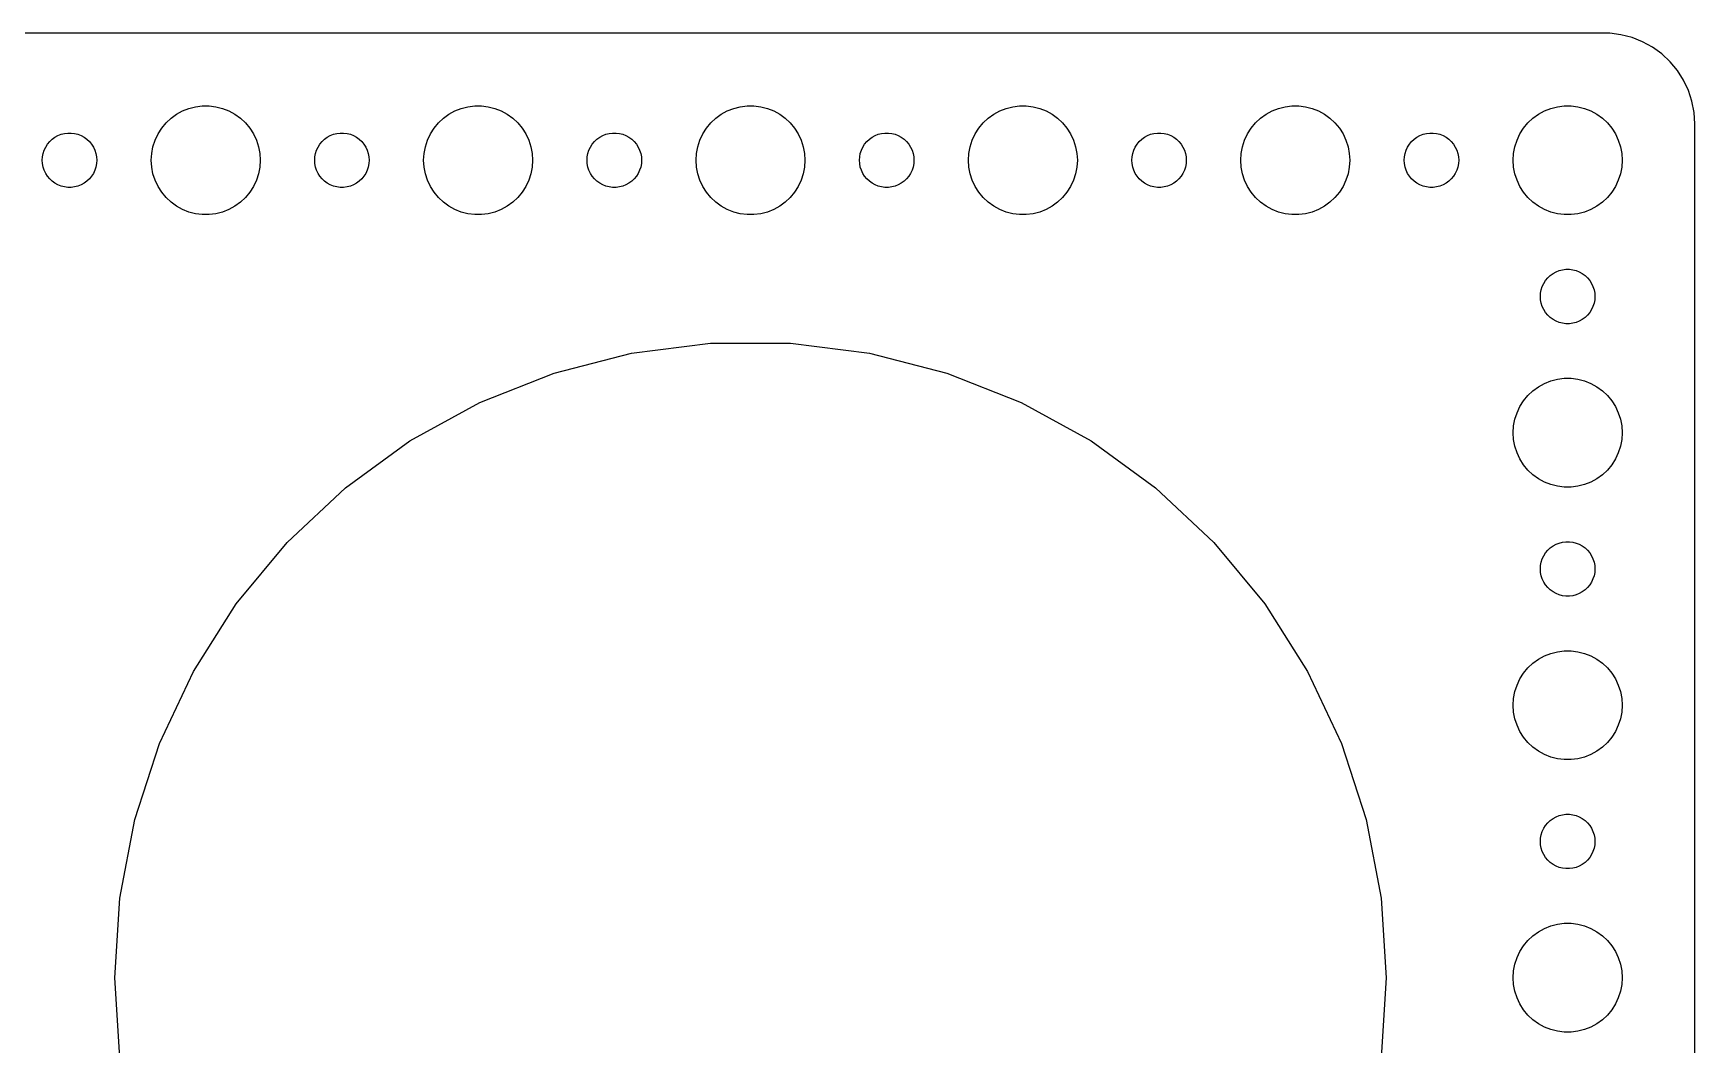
# Model space of a CAD drawing. Header units: metres. Extents: x -202 to 202, y 62 to 280.
# Drawn here: x 110.5 to 202, y 224.3 to 280 of the extents above; entities that cross this region are included whole.
import ezdxf

# ---------------------------------------------------------------- set-up
doc = ezdxf.new("R2010")
doc.units = ezdxf.units.M

msp = doc.modelspace()

# ---------------------------------------------------------------- linework, layer by layer
for p, q in [((197.314, 279.99), (-197.314, 279.99)), ((197.937, 279.911), (197.314, 279.99)), ((198.545, 279.755), (197.937, 279.911)), ((199.129, 279.524), (198.545, 279.755)), ((199.679, 279.222), (199.129, 279.524)), ((200.187, 278.853), (199.679, 279.222)), ((200.645, 278.423), (200.187, 278.853)), ((201.045, 277.939), (200.645, 278.423)), ((201.382, 277.409), (201.045, 277.939)), ((201.649, 276.841), (201.382, 277.409)), ((201.843, 276.243), (201.649, 276.841)), ((118.088, 275.312), (118.393, 275.533)), ((118.393, 275.533), (118.723, 275.714)), ((118.723, 275.714), (119.073, 275.853)), ((119.073, 275.853), (119.438, 275.947)), ((119.438, 275.947), (119.812, 275.994)), ((119.812, 275.994), (120.188, 275.994)), ((120.188, 275.994), (120.562, 275.947)), ((120.562, 275.947), (120.927, 275.853)), ((120.927, 275.853), (121.277, 275.714)), ((121.277, 275.714), (121.607, 275.533)), ((121.607, 275.533), (121.912, 275.312)), ((133.088, 275.312), (133.393, 275.533)), ((133.393, 275.533), (133.723, 275.714)), ((133.723, 275.714), (134.073, 275.853)), ((134.073, 275.853), (134.438, 275.947)), ((134.438, 275.947), (134.812, 275.994)), ((134.812, 275.994), (135.188, 275.994)), ((135.188, 275.994), (135.562, 275.947)), ((135.562, 275.947), (135.927, 275.853)), ((135.927, 275.853), (136.277, 275.714)), ((136.277, 275.714), (136.607, 275.533)), ((136.607, 275.533), (136.912, 275.312)), ((148.088, 275.312), (148.393, 275.533)), ((148.393, 275.533), (148.723, 275.714)), ((148.723, 275.714), (149.073, 275.853)), ((149.073, 275.853), (149.438, 275.947)), ((149.438, 275.947), (149.812, 275.994)), ((149.812, 275.994), (150.188, 275.994)), ((150.188, 275.994), (150.562, 275.947)), ((150.562, 275.947), (150.927, 275.853)), ((150.927, 275.853), (151.277, 275.714)), ((151.277, 275.714), (151.607, 275.533)), ((151.607, 275.533), (151.912, 275.312)), ((163.088, 275.312), (163.393, 275.533)), ((163.393, 275.533), (163.723, 275.714)), ((163.723, 275.714), (164.073, 275.853)), ((164.073, 275.853), (164.438, 275.947)), ((164.438, 275.947), (164.812, 275.994)), ((164.812, 275.994), (165.188, 275.994)), ((165.188, 275.994), (165.562, 275.947)), ((165.562, 275.947), (165.927, 275.853)), ((165.927, 275.853), (166.277, 275.714)), ((166.277, 275.714), (166.607, 275.533)), ((166.607, 275.533), (166.912, 275.312)), ((178.088, 275.312), (178.393, 275.533)), ((178.393, 275.533), (178.723, 275.714)), ((178.723, 275.714), (179.073, 275.853)), ((179.073, 275.853), (179.438, 275.947)), ((179.438, 275.947), (179.812, 275.994)), ((179.812, 275.994), (180.188, 275.994)), ((180.188, 275.994), (180.562, 275.947)), ((180.562, 275.947), (180.927, 275.853)), ((180.927, 275.853), (181.277, 275.714)), ((181.277, 275.714), (181.607, 275.533)), ((181.607, 275.533), (181.912, 275.312)), ((193.088, 275.312), (193.393, 275.533)), ((193.393, 275.533), (193.723, 275.714)), ((193.723, 275.714), (194.073, 275.853)), ((194.073, 275.853), (194.438, 275.947)), ((194.438, 275.947), (194.812, 275.994)), ((194.812, 275.994), (195.188, 275.994)), ((195.188, 275.994), (195.562, 275.947)), ((195.562, 275.947), (195.927, 275.853)), ((195.927, 275.853), (196.277, 275.714)), ((196.277, 275.714), (196.607, 275.533)), ((196.607, 275.533), (196.912, 275.312)), ((201.961, 275.627), (201.843, 276.243)), ((202, 275), (201.961, 275.627)), ((117.371, 274.445), (117.573, 274.763)), ((117.573, 274.763), (117.813, 275.054)), ((117.813, 275.054), (118.088, 275.312)), ((121.912, 275.312), (122.187, 275.054)), ((122.187, 275.054), (122.427, 274.763)), ((122.427, 274.763), (122.629, 274.445)), ((132.371, 274.445), (132.573, 274.763)), ((132.573, 274.763), (132.813, 275.054)), ((132.813, 275.054), (133.088, 275.312)), ((136.912, 275.312), (137.187, 275.054)), ((137.187, 275.054), (137.427, 274.763)), ((137.427, 274.763), (137.629, 274.445)), ((147.371, 274.445), (147.573, 274.763)), ((147.573, 274.763), (147.813, 275.054)), ((147.813, 275.054), (148.088, 275.312)), ((151.912, 275.312), (152.187, 275.054)), ((152.187, 275.054), (152.427, 274.763)), ((152.427, 274.763), (152.629, 274.445)), ((162.371, 274.445), (162.573, 274.763)), ((162.573, 274.763), (162.813, 275.054)), ((162.813, 275.054), (163.088, 275.312)), ((166.912, 275.312), (167.187, 275.054)), ((167.187, 275.054), (167.427, 274.763)), ((167.427, 274.763), (167.629, 274.445)), ((177.371, 274.445), (177.573, 274.763)), ((177.573, 274.763), (177.813, 275.054)), ((177.813, 275.054), (178.088, 275.312)), ((181.912, 275.312), (182.187, 275.054)), ((182.187, 275.054), (182.427, 274.763)), ((182.427, 274.763), (182.629, 274.445)), ((192.371, 274.445), (192.573, 274.763)), ((192.573, 274.763), (192.813, 275.054)), ((192.813, 275.054), (193.088, 275.312)), ((196.912, 275.312), (197.187, 275.054)), ((197.187, 275.054), (197.427, 274.763)), ((197.427, 274.763), (197.629, 274.445)), ((202, 181), (202, 275)), ((111.105, 273.552), (111.186, 273.723)), ((111.186, 273.723), (111.286, 273.882)), ((111.286, 273.882), (111.407, 274.027)), ((111.407, 274.027), (111.544, 274.156)), ((111.544, 274.156), (111.696, 274.266)), ((111.696, 274.266), (111.861, 274.357)), ((111.861, 274.357), (112.036, 274.427)), ((112.036, 274.427), (112.219, 274.473)), ((112.219, 274.473), (112.406, 274.497)), ((112.406, 274.497), (112.594, 274.497)), ((112.594, 274.497), (112.781, 274.473)), ((112.781, 274.473), (112.964, 274.427)), ((112.964, 274.427), (113.139, 274.357)), ((113.139, 274.357), (113.304, 274.266)), ((113.304, 274.266), (113.456, 274.156)), ((113.456, 274.156), (113.593, 274.027)), ((113.593, 274.027), (113.714, 273.882)), ((113.714, 273.882), (113.814, 273.723)), ((113.814, 273.723), (113.895, 273.552)), ((117.024, 273.376), (117.094, 273.746)), ((117.094, 273.746), (117.211, 274.104)), ((117.211, 274.104), (117.371, 274.445)), ((122.629, 274.445), (122.789, 274.104)), ((122.789, 274.104), (122.906, 273.746)), ((122.906, 273.746), (122.976, 273.376)), ((126.105, 273.552), (126.186, 273.723)), ((126.186, 273.723), (126.286, 273.882)), ((126.286, 273.882), (126.407, 274.027)), ((126.407, 274.027), (126.544, 274.156)), ((126.544, 274.156), (126.696, 274.266)), ((126.696, 274.266), (126.861, 274.357)), ((126.861, 274.357), (127.036, 274.427)), ((127.036, 274.427), (127.219, 274.473)), ((127.219, 274.473), (127.406, 274.497)), ((127.406, 274.497), (127.594, 274.497)), ((127.594, 274.497), (127.781, 274.473)), ((127.781, 274.473), (127.964, 274.427)), ((127.964, 274.427), (128.139, 274.357)), ((128.139, 274.357), (128.304, 274.266)), ((128.304, 274.266), (128.456, 274.156)), ((128.456, 274.156), (128.593, 274.027)), ((128.593, 274.027), (128.714, 273.882)), ((128.714, 273.882), (128.814, 273.723)), ((128.814, 273.723), (128.895, 273.552)), ((132.024, 273.376), (132.094, 273.746)), ((132.094, 273.746), (132.211, 274.104)), ((132.211, 274.104), (132.371, 274.445)), ((137.629, 274.445), (137.789, 274.104)), ((137.789, 274.104), (137.906, 273.746)), ((137.906, 273.746), (137.976, 273.376)), ((141.105, 273.552), (141.186, 273.723)), ((141.186, 273.723), (141.286, 273.882)), ((141.286, 273.882), (141.407, 274.027)), ((141.407, 274.027), (141.544, 274.156)), ((141.544, 274.156), (141.696, 274.266)), ((141.696, 274.266), (141.861, 274.357)), ((141.861, 274.357), (142.036, 274.427)), ((142.036, 274.427), (142.219, 274.473)), ((142.219, 274.473), (142.406, 274.497)), ((142.406, 274.497), (142.594, 274.497)), ((142.594, 274.497), (142.781, 274.473)), ((142.781, 274.473), (142.964, 274.427)), ((142.964, 274.427), (143.139, 274.357)), ((143.139, 274.357), (143.304, 274.266)), ((143.304, 274.266), (143.456, 274.156)), ((143.456, 274.156), (143.593, 274.027)), ((143.593, 274.027), (143.714, 273.882)), ((143.714, 273.882), (143.814, 273.723)), ((143.814, 273.723), (143.895, 273.552)), ((147.024, 273.376), (147.094, 273.746)), ((147.094, 273.746), (147.211, 274.104)), ((147.211, 274.104), (147.371, 274.445)), ((152.629, 274.445), (152.789, 274.104)), ((152.789, 274.104), (152.906, 273.746)), ((152.906, 273.746), (152.976, 273.376)), ((156.105, 273.552), (156.186, 273.723)), ((156.186, 273.723), (156.286, 273.882)), ((156.286, 273.882), (156.407, 274.027)), ((156.407, 274.027), (156.544, 274.156)), ((156.544, 274.156), (156.696, 274.266)), ((156.696, 274.266), (156.861, 274.357)), ((156.861, 274.357), (157.036, 274.427)), ((157.036, 274.427), (157.219, 274.473)), ((157.219, 274.473), (157.406, 274.497)), ((157.406, 274.497), (157.594, 274.497)), ((157.594, 274.497), (157.781, 274.473)), ((157.781, 274.473), (157.964, 274.427)), ((157.964, 274.427), (158.139, 274.357)), ((158.139, 274.357), (158.304, 274.266)), ((158.304, 274.266), (158.456, 274.156)), ((158.456, 274.156), (158.593, 274.027)), ((158.593, 274.027), (158.714, 273.882)), ((158.714, 273.882), (158.814, 273.723)), ((158.814, 273.723), (158.895, 273.552)), ((162.024, 273.376), (162.094, 273.746)), ((162.094, 273.746), (162.211, 274.104)), ((162.211, 274.104), (162.371, 274.445)), ((167.629, 274.445), (167.789, 274.104)), ((167.789, 274.104), (167.906, 273.746)), ((167.906, 273.746), (167.976, 273.376)), ((171.105, 273.552), (171.186, 273.723)), ((171.186, 273.723), (171.286, 273.882)), ((171.286, 273.882), (171.407, 274.027)), ((171.407, 274.027), (171.544, 274.156)), ((171.544, 274.156), (171.696, 274.266)), ((171.696, 274.266), (171.861, 274.357)), ((171.861, 274.357), (172.036, 274.427)), ((172.036, 274.427), (172.219, 274.473)), ((172.219, 274.473), (172.406, 274.497)), ((172.406, 274.497), (172.594, 274.497)), ((172.594, 274.497), (172.781, 274.473)), ((172.781, 274.473), (172.964, 274.427)), ((172.964, 274.427), (173.139, 274.357)), ((173.139, 274.357), (173.304, 274.266)), ((173.304, 274.266), (173.456, 274.156)), ((173.456, 274.156), (173.593, 274.027)), ((173.593, 274.027), (173.714, 273.882)), ((173.714, 273.882), (173.814, 273.723)), ((173.814, 273.723), (173.895, 273.552)), ((177.024, 273.376), (177.094, 273.746)), ((177.094, 273.746), (177.211, 274.104)), ((177.211, 274.104), (177.371, 274.445)), ((182.629, 274.445), (182.789, 274.104)), ((182.789, 274.104), (182.906, 273.746)), ((182.906, 273.746), (182.976, 273.376)), ((186.105, 273.552), (186.186, 273.723)), ((186.186, 273.723), (186.286, 273.882)), ((186.286, 273.882), (186.407, 274.027)), ((186.407, 274.027), (186.544, 274.156)), ((186.544, 274.156), (186.696, 274.266)), ((186.696, 274.266), (186.861, 274.357)), ((186.861, 274.357), (187.036, 274.427)), ((187.036, 274.427), (187.219, 274.473)), ((187.219, 274.473), (187.406, 274.497)), ((187.406, 274.497), (187.594, 274.497)), ((187.594, 274.497), (187.781, 274.473)), ((187.781, 274.473), (187.964, 274.427)), ((187.964, 274.427), (188.139, 274.357)), ((188.139, 274.357), (188.304, 274.266)), ((188.304, 274.266), (188.456, 274.156)), ((188.456, 274.156), (188.593, 274.027)), ((188.593, 274.027), (188.714, 273.882)), ((188.714, 273.882), (188.814, 273.723)), ((188.814, 273.723), (188.895, 273.552)), ((192.024, 273.376), (192.094, 273.746)), ((192.094, 273.746), (192.211, 274.104)), ((192.211, 274.104), (192.371, 274.445)), ((197.629, 274.445), (197.789, 274.104)), ((197.789, 274.104), (197.906, 273.746)), ((197.906, 273.746), (197.976, 273.376)), ((111, 273), (111.012, 273.188)), ((111.012, 272.812), (111, 273)), ((111.012, 273.188), (111.047, 273.373)), ((111.047, 272.627), (111.012, 272.812)), ((111.047, 273.373), (111.105, 273.552)), ((113.895, 273.552), (113.953, 273.373)), ((113.953, 273.373), (113.988, 273.188)), ((113.988, 272.812), (113.953, 272.627)), ((113.988, 273.188), (114, 273)), ((114, 273), (113.988, 272.812)), ((117, 273), (117.024, 273.376)), ((117.024, 272.624), (117, 273)), ((122.976, 273.376), (123, 273)), ((123, 273), (122.976, 272.624)), ((126, 273), (126.012, 273.188)), ((126.012, 272.812), (126, 273)), ((126.012, 273.188), (126.047, 273.373)), ((126.047, 272.627), (126.012, 272.812)), ((126.047, 273.373), (126.105, 273.552)), ((128.895, 273.552), (128.953, 273.373)), ((128.953, 273.373), (128.988, 273.188)), ((128.988, 272.812), (128.953, 272.627)), ((128.988, 273.188), (129, 273)), ((129, 273), (128.988, 272.812)), ((132, 273), (132.024, 273.376)), ((132.024, 272.624), (132, 273)), ((137.976, 273.376), (138, 273)), ((138, 273), (137.976, 272.624)), ((141, 273), (141.012, 273.188)), ((141.012, 272.812), (141, 273)), ((141.012, 273.188), (141.047, 273.373)), ((141.047, 272.627), (141.012, 272.812)), ((141.047, 273.373), (141.105, 273.552)), ((143.895, 273.552), (143.953, 273.373)), ((143.953, 273.373), (143.988, 273.188)), ((143.988, 272.812), (143.953, 272.627)), ((143.988, 273.188), (144, 273)), ((144, 273), (143.988, 272.812)), ((147, 273), (147.024, 273.376)), ((147.024, 272.624), (147, 273)), ((152.976, 273.376), (153, 273)), ((153, 273), (152.976, 272.624)), ((156, 273), (156.012, 273.188)), ((156.012, 272.812), (156, 273)), ((156.012, 273.188), (156.047, 273.373)), ((156.047, 272.627), (156.012, 272.812)), ((156.047, 273.373), (156.105, 273.552)), ((158.895, 273.552), (158.953, 273.373)), ((158.953, 273.373), (158.988, 273.188)), ((158.988, 272.812), (158.953, 272.627)), ((158.988, 273.188), (159, 273)), ((159, 273), (158.988, 272.812)), ((162, 273), (162.024, 273.376)), ((162.024, 272.624), (162, 273)), ((167.976, 273.376), (168, 273)), ((168, 273), (167.976, 272.624)), ((171, 273), (171.012, 273.188)), ((171.012, 272.812), (171, 273)), ((171.012, 273.188), (171.047, 273.373)), ((171.047, 272.627), (171.012, 272.812)), ((171.047, 273.373), (171.105, 273.552)), ((173.895, 273.552), (173.953, 273.373)), ((173.953, 273.373), (173.988, 273.188)), ((173.988, 272.812), (173.953, 272.627)), ((173.988, 273.188), (174, 273)), ((174, 273), (173.988, 272.812)), ((177, 273), (177.024, 273.376)), ((177.024, 272.624), (177, 273)), ((182.976, 273.376), (183, 273)), ((183, 273), (182.976, 272.624)), ((186, 273), (186.012, 273.188)), ((186.012, 272.812), (186, 273)), ((186.012, 273.188), (186.047, 273.373)), ((186.047, 272.627), (186.012, 272.812)), ((186.047, 273.373), (186.105, 273.552)), ((188.895, 273.552), (188.953, 273.373)), ((188.953, 273.373), (188.988, 273.188)), ((188.988, 272.812), (188.953, 272.627)), ((188.988, 273.188), (189, 273)), ((189, 273), (188.988, 272.812)), ((192, 273), (192.024, 273.376)), ((192.024, 272.624), (192, 273)), ((197.976, 273.376), (198, 273)), ((198, 273), (197.976, 272.624)), ((111.105, 272.448), (111.047, 272.627)), ((111.186, 272.277), (111.105, 272.448)), ((111.286, 272.118), (111.186, 272.277)), ((111.407, 271.973), (111.286, 272.118)), ((111.544, 271.844), (111.407, 271.973)), ((111.696, 271.734), (111.544, 271.844)), ((113.456, 271.844), (113.304, 271.734)), ((113.593, 271.973), (113.456, 271.844)), ((113.714, 272.118), (113.593, 271.973)), ((113.814, 272.277), (113.714, 272.118)), ((113.895, 272.448), (113.814, 272.277)), ((113.953, 272.627), (113.895, 272.448)), ((117.094, 272.254), (117.024, 272.624)), ((117.211, 271.896), (117.094, 272.254)), ((117.371, 271.555), (117.211, 271.896)), ((122.789, 271.896), (122.629, 271.555)), ((122.906, 272.254), (122.789, 271.896)), ((122.976, 272.624), (122.906, 272.254)), ((126.105, 272.448), (126.047, 272.627)), ((126.186, 272.277), (126.105, 272.448)), ((126.286, 272.118), (126.186, 272.277)), ((126.407, 271.973), (126.286, 272.118)), ((126.544, 271.844), (126.407, 271.973)), ((126.696, 271.734), (126.544, 271.844)), ((128.456, 271.844), (128.304, 271.734)), ((128.593, 271.973), (128.456, 271.844)), ((128.714, 272.118), (128.593, 271.973)), ((128.814, 272.277), (128.714, 272.118)), ((128.895, 272.448), (128.814, 272.277)), ((128.953, 272.627), (128.895, 272.448)), ((132.094, 272.254), (132.024, 272.624)), ((132.211, 271.896), (132.094, 272.254)), ((132.371, 271.555), (132.211, 271.896)), ((137.789, 271.896), (137.629, 271.555)), ((137.906, 272.254), (137.789, 271.896)), ((137.976, 272.624), (137.906, 272.254)), ((141.105, 272.448), (141.047, 272.627)), ((141.186, 272.277), (141.105, 272.448)), ((141.286, 272.118), (141.186, 272.277)), ((141.407, 271.973), (141.286, 272.118)), ((141.544, 271.844), (141.407, 271.973)), ((141.696, 271.734), (141.544, 271.844)), ((143.456, 271.844), (143.304, 271.734)), ((143.593, 271.973), (143.456, 271.844)), ((143.714, 272.118), (143.593, 271.973)), ((143.814, 272.277), (143.714, 272.118)), ((143.895, 272.448), (143.814, 272.277)), ((143.953, 272.627), (143.895, 272.448)), ((147.094, 272.254), (147.024, 272.624)), ((147.211, 271.896), (147.094, 272.254)), ((147.371, 271.555), (147.211, 271.896)), ((152.789, 271.896), (152.629, 271.555)), ((152.906, 272.254), (152.789, 271.896)), ((152.976, 272.624), (152.906, 272.254)), ((156.105, 272.448), (156.047, 272.627)), ((156.186, 272.277), (156.105, 272.448)), ((156.286, 272.118), (156.186, 272.277)), ((156.407, 271.973), (156.286, 272.118)), ((156.544, 271.844), (156.407, 271.973)), ((156.696, 271.734), (156.544, 271.844)), ((158.456, 271.844), (158.304, 271.734)), ((158.593, 271.973), (158.456, 271.844)), ((158.714, 272.118), (158.593, 271.973)), ((158.814, 272.277), (158.714, 272.118)), ((158.895, 272.448), (158.814, 272.277)), ((158.953, 272.627), (158.895, 272.448)), ((162.094, 272.254), (162.024, 272.624)), ((162.211, 271.896), (162.094, 272.254)), ((162.371, 271.555), (162.211, 271.896)), ((167.789, 271.896), (167.629, 271.555)), ((167.906, 272.254), (167.789, 271.896)), ((167.976, 272.624), (167.906, 272.254)), ((171.105, 272.448), (171.047, 272.627)), ((171.186, 272.277), (171.105, 272.448)), ((171.286, 272.118), (171.186, 272.277)), ((171.407, 271.973), (171.286, 272.118)), ((171.544, 271.844), (171.407, 271.973)), ((171.696, 271.734), (171.544, 271.844)), ((173.456, 271.844), (173.304, 271.734)), ((173.593, 271.973), (173.456, 271.844)), ((173.714, 272.118), (173.593, 271.973)), ((173.814, 272.277), (173.714, 272.118)), ((173.895, 272.448), (173.814, 272.277)), ((173.953, 272.627), (173.895, 272.448)), ((177.094, 272.254), (177.024, 272.624)), ((177.211, 271.896), (177.094, 272.254)), ((177.371, 271.555), (177.211, 271.896)), ((182.789, 271.896), (182.629, 271.555)), ((182.906, 272.254), (182.789, 271.896)), ((182.976, 272.624), (182.906, 272.254)), ((186.105, 272.448), (186.047, 272.627)), ((186.186, 272.277), (186.105, 272.448)), ((186.286, 272.118), (186.186, 272.277)), ((186.407, 271.973), (186.286, 272.118)), ((186.544, 271.844), (186.407, 271.973)), ((186.696, 271.734), (186.544, 271.844)), ((188.456, 271.844), (188.304, 271.734)), ((188.593, 271.973), (188.456, 271.844)), ((188.714, 272.118), (188.593, 271.973)), ((188.814, 272.277), (188.714, 272.118)), ((188.895, 272.448), (188.814, 272.277)), ((188.953, 272.627), (188.895, 272.448)), ((192.094, 272.254), (192.024, 272.624)), ((192.211, 271.896), (192.094, 272.254)), ((192.371, 271.555), (192.211, 271.896)), ((197.789, 271.896), (197.629, 271.555)), ((197.906, 272.254), (197.789, 271.896)), ((197.976, 272.624), (197.906, 272.254)), ((111.861, 271.643), (111.696, 271.734)), ((112.036, 271.573), (111.861, 271.643)), ((112.219, 271.527), (112.036, 271.573)), ((112.406, 271.503), (112.219, 271.527)), ((112.594, 271.503), (112.406, 271.503)), ((112.781, 271.527), (112.594, 271.503)), ((112.964, 271.573), (112.781, 271.527)), ((113.139, 271.643), (112.964, 271.573)), ((113.304, 271.734), (113.139, 271.643)), ((117.573, 271.237), (117.371, 271.555)), ((117.813, 270.946), (117.573, 271.237)), ((118.088, 270.688), (117.813, 270.946)), ((122.187, 270.946), (121.912, 270.688)), ((122.427, 271.237), (122.187, 270.946)), ((122.629, 271.555), (122.427, 271.237)), ((126.861, 271.643), (126.696, 271.734)), ((127.036, 271.573), (126.861, 271.643)), ((127.219, 271.527), (127.036, 271.573)), ((127.406, 271.503), (127.219, 271.527)), ((127.594, 271.503), (127.406, 271.503)), ((127.781, 271.527), (127.594, 271.503)), ((127.964, 271.573), (127.781, 271.527)), ((128.139, 271.643), (127.964, 271.573)), ((128.304, 271.734), (128.139, 271.643)), ((132.573, 271.237), (132.371, 271.555)), ((132.813, 270.946), (132.573, 271.237)), ((133.088, 270.688), (132.813, 270.946)), ((137.187, 270.946), (136.912, 270.688)), ((137.427, 271.237), (137.187, 270.946)), ((137.629, 271.555), (137.427, 271.237)), ((141.861, 271.643), (141.696, 271.734)), ((142.036, 271.573), (141.861, 271.643)), ((142.219, 271.527), (142.036, 271.573)), ((142.406, 271.503), (142.219, 271.527)), ((142.594, 271.503), (142.406, 271.503)), ((142.781, 271.527), (142.594, 271.503)), ((142.964, 271.573), (142.781, 271.527)), ((143.139, 271.643), (142.964, 271.573)), ((143.304, 271.734), (143.139, 271.643)), ((147.573, 271.237), (147.371, 271.555)), ((147.813, 270.946), (147.573, 271.237)), ((148.088, 270.688), (147.813, 270.946)), ((152.187, 270.946), (151.912, 270.688)), ((152.427, 271.237), (152.187, 270.946)), ((152.629, 271.555), (152.427, 271.237)), ((156.861, 271.643), (156.696, 271.734)), ((157.036, 271.573), (156.861, 271.643)), ((157.219, 271.527), (157.036, 271.573)), ((157.406, 271.503), (157.219, 271.527)), ((157.594, 271.503), (157.406, 271.503)), ((157.781, 271.527), (157.594, 271.503)), ((157.964, 271.573), (157.781, 271.527)), ((158.139, 271.643), (157.964, 271.573)), ((158.304, 271.734), (158.139, 271.643)), ((162.573, 271.237), (162.371, 271.555)), ((162.813, 270.946), (162.573, 271.237)), ((163.088, 270.688), (162.813, 270.946)), ((167.187, 270.946), (166.912, 270.688)), ((167.427, 271.237), (167.187, 270.946)), ((167.629, 271.555), (167.427, 271.237)), ((171.861, 271.643), (171.696, 271.734)), ((172.036, 271.573), (171.861, 271.643)), ((172.219, 271.527), (172.036, 271.573)), ((172.406, 271.503), (172.219, 271.527)), ((172.594, 271.503), (172.406, 271.503)), ((172.781, 271.527), (172.594, 271.503)), ((172.964, 271.573), (172.781, 271.527)), ((173.139, 271.643), (172.964, 271.573)), ((173.304, 271.734), (173.139, 271.643)), ((177.573, 271.237), (177.371, 271.555)), ((177.813, 270.946), (177.573, 271.237)), ((178.088, 270.688), (177.813, 270.946)), ((182.187, 270.946), (181.912, 270.688)), ((182.427, 271.237), (182.187, 270.946)), ((182.629, 271.555), (182.427, 271.237)), ((186.861, 271.643), (186.696, 271.734)), ((187.036, 271.573), (186.861, 271.643)), ((187.219, 271.527), (187.036, 271.573)), ((187.406, 271.503), (187.219, 271.527)), ((187.594, 271.503), (187.406, 271.503)), ((187.781, 271.527), (187.594, 271.503)), ((187.964, 271.573), (187.781, 271.527)), ((188.139, 271.643), (187.964, 271.573)), ((188.304, 271.734), (188.139, 271.643)), ((192.573, 271.237), (192.371, 271.555)), ((192.813, 270.946), (192.573, 271.237)), ((193.088, 270.688), (192.813, 270.946)), ((197.187, 270.946), (196.912, 270.688)), ((197.427, 271.237), (197.187, 270.946)), ((197.629, 271.555), (197.427, 271.237)), ((118.393, 270.467), (118.088, 270.688)), ((118.723, 270.286), (118.393, 270.467)), ((119.073, 270.147), (118.723, 270.286)), ((119.438, 270.053), (119.073, 270.147)), ((119.812, 270.006), (119.438, 270.053)), ((120.188, 270.006), (119.812, 270.006)), ((120.562, 270.053), (120.188, 270.006)), ((120.927, 270.147), (120.562, 270.053)), ((121.277, 270.286), (120.927, 270.147)), ((121.607, 270.467), (121.277, 270.286)), ((121.912, 270.688), (121.607, 270.467)), ((133.393, 270.467), (133.088, 270.688)), ((133.723, 270.286), (133.393, 270.467)), ((134.073, 270.147), (133.723, 270.286)), ((134.438, 270.053), (134.073, 270.147)), ((134.812, 270.006), (134.438, 270.053)), ((135.188, 270.006), (134.812, 270.006)), ((135.562, 270.053), (135.188, 270.006)), ((135.927, 270.147), (135.562, 270.053)), ((136.277, 270.286), (135.927, 270.147)), ((136.607, 270.467), (136.277, 270.286)), ((136.912, 270.688), (136.607, 270.467)), ((148.393, 270.467), (148.088, 270.688)), ((148.723, 270.286), (148.393, 270.467)), ((149.073, 270.147), (148.723, 270.286)), ((149.438, 270.053), (149.073, 270.147)), ((149.812, 270.006), (149.438, 270.053)), ((150.188, 270.006), (149.812, 270.006)), ((150.562, 270.053), (150.188, 270.006)), ((150.927, 270.147), (150.562, 270.053)), ((151.277, 270.286), (150.927, 270.147)), ((151.607, 270.467), (151.277, 270.286)), ((151.912, 270.688), (151.607, 270.467)), ((163.393, 270.467), (163.088, 270.688)), ((163.723, 270.286), (163.393, 270.467)), ((164.073, 270.147), (163.723, 270.286)), ((164.438, 270.053), (164.073, 270.147)), ((164.812, 270.006), (164.438, 270.053)), ((165.188, 270.006), (164.812, 270.006)), ((165.562, 270.053), (165.188, 270.006)), ((165.927, 270.147), (165.562, 270.053)), ((166.277, 270.286), (165.927, 270.147)), ((166.607, 270.467), (166.277, 270.286)), ((166.912, 270.688), (166.607, 270.467)), ((178.393, 270.467), (178.088, 270.688)), ((178.723, 270.286), (178.393, 270.467)), ((179.073, 270.147), (178.723, 270.286)), ((179.438, 270.053), (179.073, 270.147)), ((179.812, 270.006), (179.438, 270.053)), ((180.188, 270.006), (179.812, 270.006)), ((180.562, 270.053), (180.188, 270.006)), ((180.927, 270.147), (180.562, 270.053)), ((181.277, 270.286), (180.927, 270.147)), ((181.607, 270.467), (181.277, 270.286)), ((181.912, 270.688), (181.607, 270.467)), ((193.393, 270.467), (193.088, 270.688)), ((193.723, 270.286), (193.393, 270.467)), ((194.073, 270.147), (193.723, 270.286)), ((194.438, 270.053), (194.073, 270.147)), ((194.812, 270.006), (194.438, 270.053)), ((195.188, 270.006), (194.812, 270.006)), ((195.562, 270.053), (195.188, 270.006)), ((195.927, 270.147), (195.562, 270.053)), ((196.277, 270.286), (195.927, 270.147)), ((196.607, 270.467), (196.277, 270.286)), ((196.912, 270.688), (196.607, 270.467)), ((193.686, 266.223), (193.786, 266.382)), ((193.786, 266.382), (193.907, 266.527)), ((193.907, 266.527), (194.044, 266.656)), ((194.044, 266.656), (194.196, 266.766)), ((194.196, 266.766), (194.361, 266.857)), ((194.361, 266.857), (194.536, 266.927)), ((194.536, 266.927), (194.719, 266.973)), ((194.719, 266.973), (194.906, 266.997)), ((194.906, 266.997), (195.094, 266.997)), ((195.094, 266.997), (195.281, 266.973)), ((195.281, 266.973), (195.464, 266.927)), ((195.464, 266.927), (195.639, 266.857)), ((195.639, 266.857), (195.804, 266.766)), ((195.804, 266.766), (195.956, 266.656)), ((195.956, 266.656), (196.093, 266.527)), ((196.093, 266.527), (196.214, 266.382)), ((196.214, 266.382), (196.314, 266.223)), ((193.5, 265.5), (193.512, 265.688)), ((193.512, 265.312), (193.5, 265.5)), ((193.512, 265.688), (193.547, 265.873)), ((193.547, 265.873), (193.605, 266.052)), ((193.605, 266.052), (193.686, 266.223)), ((196.314, 266.223), (196.395, 266.052)), ((196.395, 266.052), (196.453, 265.873)), ((196.453, 265.873), (196.488, 265.688)), ((196.488, 265.688), (196.5, 265.5)), ((196.5, 265.5), (196.488, 265.312)), ((193.547, 265.127), (193.512, 265.312)), ((193.605, 264.948), (193.547, 265.127)), ((193.686, 264.777), (193.605, 264.948)), ((193.786, 264.618), (193.686, 264.777)), ((193.907, 264.473), (193.786, 264.618)), ((194.044, 264.344), (193.907, 264.473)), ((196.093, 264.473), (195.956, 264.344)), ((196.214, 264.618), (196.093, 264.473)), ((196.314, 264.777), (196.214, 264.618)), ((196.395, 264.948), (196.314, 264.777)), ((196.453, 265.127), (196.395, 264.948)), ((196.488, 265.312), (196.453, 265.127)), ((194.196, 264.234), (194.044, 264.344)), ((194.361, 264.143), (194.196, 264.234)), ((194.536, 264.073), (194.361, 264.143)), ((194.719, 264.027), (194.536, 264.073)), ((194.906, 264.003), (194.719, 264.027)), ((195.094, 264.003), (194.906, 264.003)), ((195.281, 264.027), (195.094, 264.003)), ((195.464, 264.073), (195.281, 264.027)), ((195.639, 264.143), (195.464, 264.073)), ((195.804, 264.234), (195.639, 264.143)), ((195.956, 264.344), (195.804, 264.234)), ((143.442, 262.38), (147.802, 262.931)), ((147.802, 262.931), (152.198, 262.931)), ((152.198, 262.931), (156.558, 262.38)), ((139.184, 261.287), (143.442, 262.38)), ((156.558, 262.38), (160.816, 261.287)), ((135.098, 259.669), (139.184, 261.287)), ((160.816, 261.287), (164.902, 259.669)), ((193.723, 260.714), (194.073, 260.853)), ((194.073, 260.853), (194.438, 260.947)), ((194.438, 260.947), (194.812, 260.994)), ((194.812, 260.994), (195.188, 260.994)), ((195.188, 260.994), (195.562, 260.947)), ((195.562, 260.947), (195.927, 260.853)), ((195.927, 260.853), (196.277, 260.714)), ((192.573, 259.763), (192.813, 260.054)), ((192.813, 260.054), (193.088, 260.312)), ((193.088, 260.312), (193.393, 260.533)), ((193.393, 260.533), (193.723, 260.714)), ((196.277, 260.714), (196.607, 260.533)), ((196.607, 260.533), (196.912, 260.312)), ((196.912, 260.312), (197.187, 260.054)), ((197.187, 260.054), (197.427, 259.763)), ((131.246, 257.551), (135.098, 259.669)), ((164.902, 259.669), (168.754, 257.551)), ((192.094, 258.746), (192.211, 259.104)), ((192.211, 259.104), (192.371, 259.445)), ((192.371, 259.445), (192.573, 259.763)), ((197.427, 259.763), (197.629, 259.445)), ((197.629, 259.445), (197.789, 259.104)), ((197.789, 259.104), (197.906, 258.746)), ((192, 258), (192.024, 258.376)), ((192.024, 258.376), (192.094, 258.746)), ((197.906, 258.746), (197.976, 258.376)), ((197.976, 258.376), (198, 258)), ((127.69, 254.968), (131.246, 257.551)), ((168.754, 257.551), (172.31, 254.968)), ((192.024, 257.624), (192, 258)), ((192.094, 257.254), (192.024, 257.624)), ((192.211, 256.896), (192.094, 257.254)), ((197.906, 257.254), (197.789, 256.896)), ((197.976, 257.624), (197.906, 257.254)), ((198, 258), (197.976, 257.624)), ((192.371, 256.555), (192.211, 256.896)), ((192.573, 256.237), (192.371, 256.555)), ((192.813, 255.946), (192.573, 256.237)), ((197.427, 256.237), (197.187, 255.946)), ((197.629, 256.555), (197.427, 256.237)), ((197.789, 256.896), (197.629, 256.555)), ((193.088, 255.688), (192.813, 255.946)), ((193.393, 255.467), (193.088, 255.688)), ((193.723, 255.286), (193.393, 255.467)), ((194.073, 255.147), (193.723, 255.286)), ((196.277, 255.286), (195.927, 255.147)), ((196.607, 255.467), (196.277, 255.286)), ((196.912, 255.688), (196.607, 255.467)), ((197.187, 255.946), (196.912, 255.688)), ((124.486, 251.959), (127.69, 254.968)), ((172.31, 254.968), (175.514, 251.959)), ((194.438, 255.053), (194.073, 255.147)), ((194.812, 255.006), (194.438, 255.053)), ((195.188, 255.006), (194.812, 255.006)), ((195.562, 255.053), (195.188, 255.006)), ((195.927, 255.147), (195.562, 255.053)), ((121.684, 248.572), (124.486, 251.959)), ((175.514, 251.959), (178.316, 248.572)), ((193.907, 251.527), (194.044, 251.656)), ((194.044, 251.656), (194.196, 251.766)), ((194.196, 251.766), (194.361, 251.857)), ((194.361, 251.857), (194.536, 251.927)), ((194.536, 251.927), (194.719, 251.973)), ((194.719, 251.973), (194.906, 251.997)), ((194.906, 251.997), (195.094, 251.997)), ((195.094, 251.997), (195.281, 251.973)), ((195.281, 251.973), (195.464, 251.927)), ((195.464, 251.927), (195.639, 251.857)), ((195.639, 251.857), (195.804, 251.766)), ((195.804, 251.766), (195.956, 251.656)), ((195.956, 251.656), (196.093, 251.527)), ((193.512, 250.688), (193.547, 250.873)), ((193.547, 250.873), (193.605, 251.052)), ((193.605, 251.052), (193.686, 251.223)), ((193.686, 251.223), (193.786, 251.382)), ((193.786, 251.382), (193.907, 251.527)), ((196.093, 251.527), (196.214, 251.382)), ((196.214, 251.382), (196.314, 251.223)), ((196.314, 251.223), (196.395, 251.052)), ((196.395, 251.052), (196.453, 250.873)), ((196.453, 250.873), (196.488, 250.688)), ((193.5, 250.5), (193.512, 250.688)), ((193.512, 250.312), (193.5, 250.5)), ((193.547, 250.127), (193.512, 250.312)), ((193.605, 249.948), (193.547, 250.127)), ((193.686, 249.777), (193.605, 249.948)), ((196.395, 249.948), (196.314, 249.777)), ((196.453, 250.127), (196.395, 249.948)), ((196.488, 250.312), (196.453, 250.127)), ((196.488, 250.688), (196.5, 250.5)), ((196.5, 250.5), (196.488, 250.312)), ((193.786, 249.618), (193.686, 249.777)), ((193.907, 249.473), (193.786, 249.618)), ((194.044, 249.344), (193.907, 249.473)), ((194.196, 249.234), (194.044, 249.344)), ((194.361, 249.143), (194.196, 249.234)), ((194.536, 249.073), (194.361, 249.143)), ((194.719, 249.027), (194.536, 249.073)), ((194.906, 249.003), (194.719, 249.027)), ((195.094, 249.003), (194.906, 249.003)), ((195.281, 249.027), (195.094, 249.003)), ((195.464, 249.073), (195.281, 249.027)), ((195.639, 249.143), (195.464, 249.073)), ((195.804, 249.234), (195.639, 249.143)), ((195.956, 249.344), (195.804, 249.234)), ((196.093, 249.473), (195.956, 249.344)), ((196.214, 249.618), (196.093, 249.473)), ((196.314, 249.777), (196.214, 249.618)), ((119.329, 244.861), (121.684, 248.572)), ((178.316, 248.572), (180.671, 244.861)), ((192.813, 245.054), (193.088, 245.312)), ((193.088, 245.312), (193.393, 245.533)), ((193.393, 245.533), (193.723, 245.714)), ((193.723, 245.714), (194.073, 245.853)), ((194.073, 245.853), (194.438, 245.947)), ((194.438, 245.947), (194.812, 245.994)), ((194.812, 245.994), (195.188, 245.994)), ((195.188, 245.994), (195.562, 245.947)), ((195.562, 245.947), (195.927, 245.853)), ((195.927, 245.853), (196.277, 245.714)), ((196.277, 245.714), (196.607, 245.533)), ((196.607, 245.533), (196.912, 245.312)), ((196.912, 245.312), (197.187, 245.054)), ((117.458, 240.884), (119.329, 244.861)), ((180.671, 244.861), (182.542, 240.884)), ((192.211, 244.104), (192.371, 244.445)), ((192.371, 244.445), (192.573, 244.763)), ((192.573, 244.763), (192.813, 245.054)), ((197.187, 245.054), (197.427, 244.763)), ((197.427, 244.763), (197.629, 244.445)), ((197.629, 244.445), (197.789, 244.104)), ((192.024, 243.376), (192.094, 243.746)), ((192.094, 243.746), (192.211, 244.104)), ((197.789, 244.104), (197.906, 243.746)), ((197.906, 243.746), (197.976, 243.376)), ((192, 243), (192.024, 243.376)), ((192.024, 242.624), (192, 243)), ((192.094, 242.254), (192.024, 242.624)), ((197.976, 242.624), (197.906, 242.254)), ((197.976, 243.376), (198, 243)), ((198, 243), (197.976, 242.624)), ((192.211, 241.896), (192.094, 242.254)), ((192.371, 241.555), (192.211, 241.896)), ((197.789, 241.896), (197.629, 241.555)), ((197.906, 242.254), (197.789, 241.896)), ((116.1, 236.704), (117.458, 240.884)), ((182.542, 240.884), (183.9, 236.704)), ((192.573, 241.237), (192.371, 241.555)), ((192.813, 240.946), (192.573, 241.237)), ((193.088, 240.688), (192.813, 240.946)), ((193.393, 240.467), (193.088, 240.688)), ((196.912, 240.688), (196.607, 240.467)), ((197.187, 240.946), (196.912, 240.688)), ((197.427, 241.237), (197.187, 240.946)), ((197.629, 241.555), (197.427, 241.237)), ((193.723, 240.286), (193.393, 240.467)), ((194.073, 240.147), (193.723, 240.286)), ((194.438, 240.053), (194.073, 240.147)), ((194.812, 240.006), (194.438, 240.053)), ((195.188, 240.006), (194.812, 240.006)), ((195.562, 240.053), (195.188, 240.006)), ((195.927, 240.147), (195.562, 240.053)), ((196.277, 240.286), (195.927, 240.147)), ((196.607, 240.467), (196.277, 240.286)), ((194.719, 236.973), (194.906, 236.997)), ((194.906, 236.997), (195.094, 236.997)), ((195.094, 236.997), (195.281, 236.973)), ((115.276, 232.387), (116.1, 236.704)), ((183.9, 236.704), (184.724, 232.387)), ((193.605, 236.052), (193.686, 236.223)), ((193.686, 236.223), (193.786, 236.382)), ((193.786, 236.382), (193.907, 236.527)), ((193.907, 236.527), (194.044, 236.656)), ((194.044, 236.656), (194.196, 236.766)), ((194.196, 236.766), (194.361, 236.857)), ((194.361, 236.857), (194.536, 236.927)), ((194.536, 236.927), (194.719, 236.973)), ((195.281, 236.973), (195.464, 236.927)), ((195.464, 236.927), (195.639, 236.857)), ((195.639, 236.857), (195.804, 236.766)), ((195.804, 236.766), (195.956, 236.656)), ((195.956, 236.656), (196.093, 236.527)), ((196.093, 236.527), (196.214, 236.382)), ((196.214, 236.382), (196.314, 236.223)), ((196.314, 236.223), (196.395, 236.052)), ((193.5, 235.5), (193.512, 235.688)), ((193.512, 235.312), (193.5, 235.5)), ((193.512, 235.688), (193.547, 235.873)), ((193.547, 235.127), (193.512, 235.312)), ((193.547, 235.873), (193.605, 236.052)), ((196.395, 236.052), (196.453, 235.873)), ((196.453, 235.873), (196.488, 235.688)), ((196.488, 235.312), (196.453, 235.127)), ((196.488, 235.688), (196.5, 235.5)), ((196.5, 235.5), (196.488, 235.312)), ((193.605, 234.948), (193.547, 235.127)), ((193.686, 234.777), (193.605, 234.948)), ((193.786, 234.618), (193.686, 234.777)), ((193.907, 234.473), (193.786, 234.618)), ((194.044, 234.344), (193.907, 234.473)), ((194.196, 234.234), (194.044, 234.344)), ((195.956, 234.344), (195.804, 234.234)), ((196.093, 234.473), (195.956, 234.344)), ((196.214, 234.618), (196.093, 234.473)), ((196.314, 234.777), (196.214, 234.618)), ((196.395, 234.948), (196.314, 234.777)), ((196.453, 235.127), (196.395, 234.948)), ((194.361, 234.143), (194.196, 234.234)), ((194.536, 234.073), (194.361, 234.143)), ((194.719, 234.027), (194.536, 234.073)), ((194.906, 234.003), (194.719, 234.027)), ((195.094, 234.003), (194.906, 234.003)), ((195.281, 234.027), (195.094, 234.003)), ((195.464, 234.073), (195.281, 234.027)), ((195.639, 234.143), (195.464, 234.073)), ((195.804, 234.234), (195.639, 234.143)), ((115, 228), (115.276, 232.387)), ((184.724, 232.387), (185, 228)), ((193.393, 230.533), (193.723, 230.714)), ((193.723, 230.714), (194.073, 230.853)), ((194.073, 230.853), (194.438, 230.947)), ((194.438, 230.947), (194.812, 230.994)), ((194.812, 230.994), (195.188, 230.994)), ((195.188, 230.994), (195.562, 230.947)), ((195.562, 230.947), (195.927, 230.853)), ((195.927, 230.853), (196.277, 230.714)), ((196.277, 230.714), (196.607, 230.533)), ((192.371, 229.445), (192.573, 229.763)), ((192.573, 229.763), (192.813, 230.054)), ((192.813, 230.054), (193.088, 230.312)), ((193.088, 230.312), (193.393, 230.533)), ((196.607, 230.533), (196.912, 230.312)), ((196.912, 230.312), (197.187, 230.054)), ((197.187, 230.054), (197.427, 229.763)), ((197.427, 229.763), (197.629, 229.445)), ((192.094, 228.746), (192.211, 229.104)), ((192.211, 229.104), (192.371, 229.445)), ((197.629, 229.445), (197.789, 229.104)), ((197.789, 229.104), (197.906, 228.746)), ((115.276, 223.613), (115, 228)), ((185, 228), (184.724, 223.613)), ((192, 228), (192.024, 228.376)), ((192.024, 227.624), (192, 228)), ((192.024, 228.376), (192.094, 228.746)), ((197.906, 228.746), (197.976, 228.376)), ((197.976, 228.376), (198, 228)), ((198, 228), (197.976, 227.624)), ((192.094, 227.254), (192.024, 227.624)), ((192.211, 226.896), (192.094, 227.254)), ((197.906, 227.254), (197.789, 226.896)), ((197.976, 227.624), (197.906, 227.254)), ((192.371, 226.555), (192.211, 226.896)), ((192.573, 226.237), (192.371, 226.555)), ((192.813, 225.946), (192.573, 226.237)), ((197.427, 226.237), (197.187, 225.946)), ((197.629, 226.555), (197.427, 226.237)), ((197.789, 226.896), (197.629, 226.555)), ((193.088, 225.688), (192.813, 225.946)), ((193.393, 225.467), (193.088, 225.688)), ((193.723, 225.286), (193.393, 225.467)), ((194.073, 225.147), (193.723, 225.286)), ((194.438, 225.053), (194.073, 225.147)), ((195.927, 225.147), (195.562, 225.053)), ((196.277, 225.286), (195.927, 225.147)), ((196.607, 225.467), (196.277, 225.286)), ((196.912, 225.688), (196.607, 225.467)), ((197.187, 225.946), (196.912, 225.688)), ((194.812, 225.006), (194.438, 225.053)), ((195.188, 225.006), (194.812, 225.006)), ((195.562, 225.053), (195.188, 225.006))]:
    msp.add_line(p, q)

doc.saveas('drawing.dxf')
